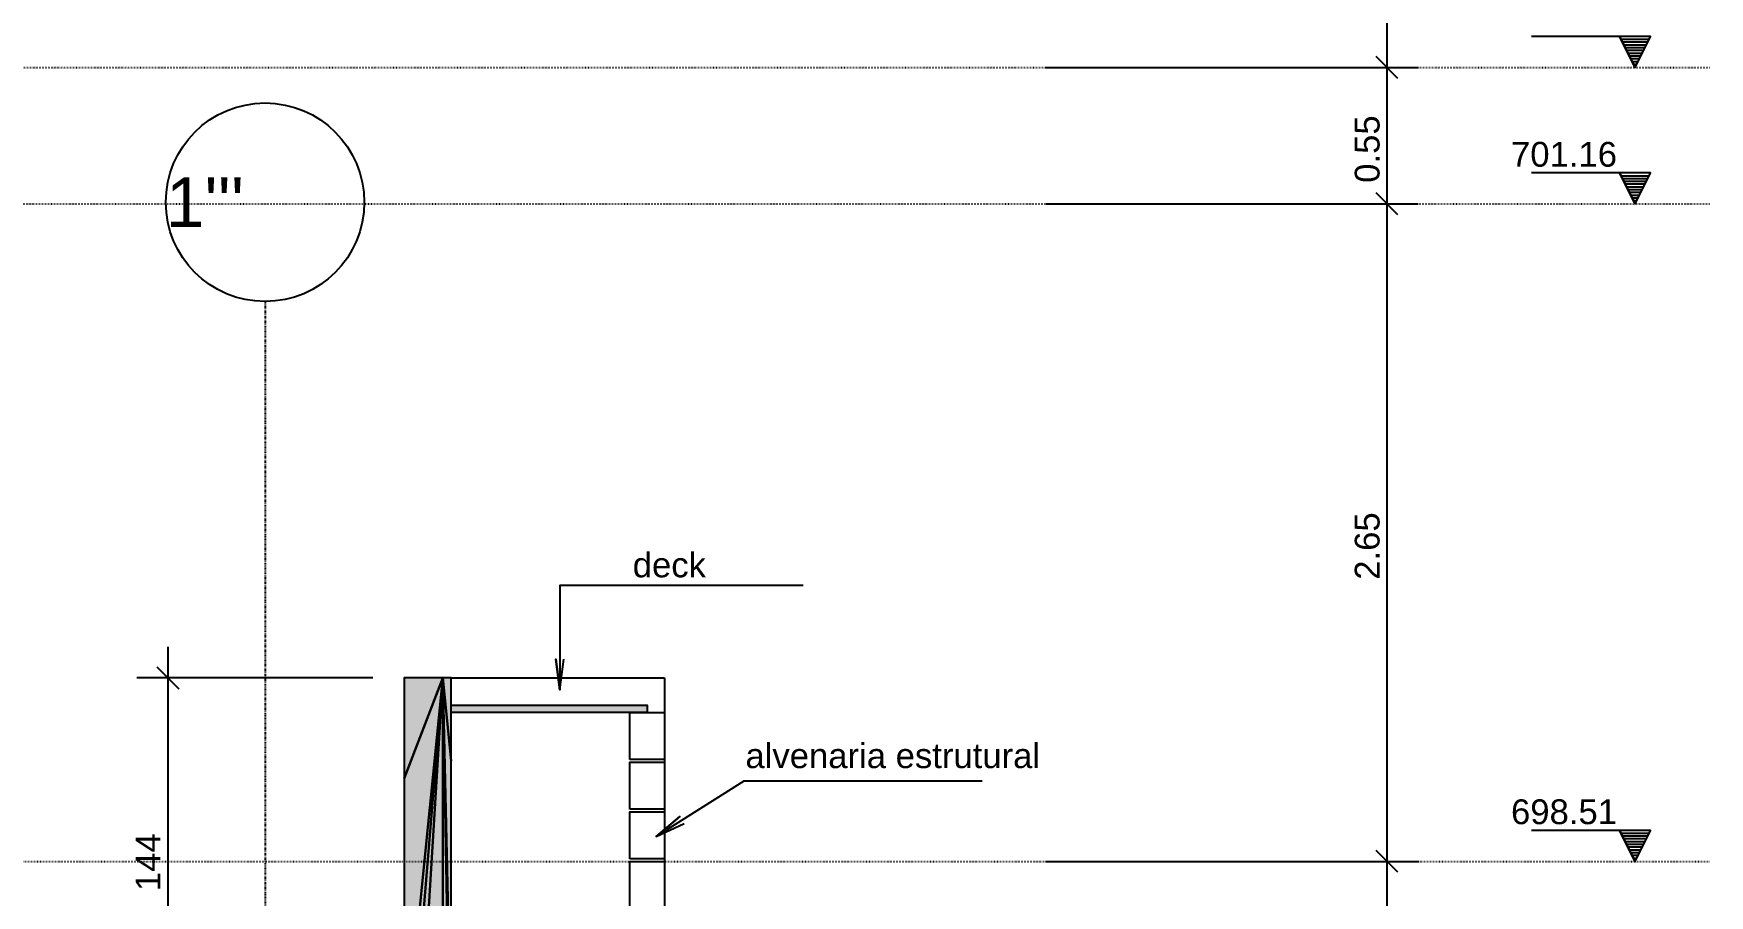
# Model space of a CAD drawing. Extents: x 37185 to 43130, y -8131 to -3926.
# Drawn here: x 39560.1 to 40010.5, y -6994.5 to -6762.8 of the extents above; entities that cross this region are included whole.
import ezdxf

# ---------------------------------------------------------------- set-up
doc = ezdxf.new("R2010")
doc.units = 0
doc.header["$MEASUREMENT"] = 0
doc.linetypes.add('ESTILO_TQS_0002', pattern=[0.4, 0.1, -0.3])
doc.linetypes.add('ESTILO_TQS_0004', pattern=[1.12, 0.5, -0.2, 0.01, -0.2, 0.01, -0.2])
for name, color, linetype in [('27', 252, 'CONTINUOUS'), ('48', 4, 'CONTINUOUS'), ('50', 5, 'CONTINUOUS'), ('51', 5, 'CONTINUOUS'), ('52', 3, 'CONTINUOUS'), ('67', 7, 'CONTINUOUS'), ('70', 160, 'CONTINUOUS'), ('75', 9, 'CONTINUOUS'), ('79', 12, 'CONTINUOUS'), ('96', 252, 'CONTINUOUS')]:
    doc.layers.add(name, color=color, linetype=linetype)
doc.styles.add('TQS_ARIAL', font='arial.ttf')

msp = doc.modelspace()

# ---------------------------------------------------------------- linework, layer by layer
at = {"layer": '27', "linetype": 'Continuous'}
for points in [[(39720.29, -6957.95), (39720.29, -6945.29), (39729.63, -6945.29), (39729.63, -6957.95), (39720.29, -6957.95)], [(39720.29, -6971.29), (39720.29, -6958.62), (39729.63, -6958.62), (39729.63, -6971.29), (39720.29, -6971.29)], [(39720.29, -6984.62), (39720.29, -6971.95), (39729.63, -6971.95), (39729.63, -6984.62), (39720.29, -6984.62)], [(39720.29, -6997.95), (39720.29, -6985.29), (39729.63, -6985.29), (39729.63, -6997.95), (39720.29, -6997.95)]]:
    msp.add_lwpolyline(points, dxfattribs=at)
at = {"layer": '48', "linetype": 'Continuous'}
for p, q in [((39672.29, -6935.95), (39729.63, -6935.95)), ((39729.63, -6935.95), (39729.63, -7051.95))]:
    msp.add_line(p, q, dxfattribs=at)
at = {"layer": '50', "linetype": 'Continuous'}
msp.add_circle((39622.29, -6808.17), 26.67, dxfattribs=at)
at = {"layer": '52', "linetype": 'Continuous'}
for points in [[(39672.29, -6935.95), (39670.05, -6935.95), (39659.63, -6935.95)], [(39659.63, -6935.95), (39659.63, -6962.99), (39659.63, -7031.95)], [(39672.29, -7051.95), (39672.29, -7034.91), (39672.29, -6958.26), (39672.29, -6935.95)], [(39724.96, -6945.29), (39672.29, -6945.29), (39672.29, -6943.29), (39724.96, -6943.29), (39724.96, -6945.29)]]:
    msp.add_lwpolyline(points, dxfattribs=at)
at = {"layer": '67', "linetype": 'ESTILO_TQS_0002'}
for p, q in [((38861.96, -6771.95), (40010.49, -6771.95)), ((37736.44, -6808.62), (40010.49, -6808.62)), ((37556.68, -6985.29), (40010.49, -6985.29))]:
    msp.add_line(p, q, dxfattribs=at)
at = {"layer": '70', "linetype": 'ESTILO_TQS_0004'}
msp.add_line((39622.29, -6834.84), (39622.29, -7832.62), dxfattribs=at)
at = {"layer": '75', "linetype": 'Continuous'}
for p, q in [((39923.82, -6780.29), (39923.82, -6576.95)), ((39923.82, -6816.95), (39923.82, -6763.62)), ((39994.65, -6763.62), (39962.65, -6763.62)), ((39990.49, -6771.95), (39986.32, -6763.62)), ((39986.69, -6764.36), (39994.28, -6764.36)), ((39987.06, -6765.11), (39993.91, -6765.11)), ((39990.49, -6771.95), (39994.65, -6763.62)), ((39926.76, -6774.9), (39920.87, -6769.01)), ((39926.76, -6774.9), (39920.87, -6769.01)), ((39987.43, -6765.85), (39993.54, -6765.85)), ((39987.8, -6766.59), (39993.17, -6766.59)), ((39988.18, -6767.34), (39992.79, -6767.34)), ((39988.55, -6768.08), (39992.42, -6768.08)), ((39988.92, -6768.82), (39992.05, -6768.82)), ((39989.29, -6769.56), (39991.68, -6769.56)), ((39823.82, -6771.95), (39823.82, -6771.95)), ((39823.82, -6771.95), (39823.82, -6771.95)), ((39832.15, -6771.95), (39932.15, -6771.95)), ((39832.15, -6771.95), (39932.15, -6771.95)), ((39989.66, -6770.31), (39991.31, -6770.31)), ((39990.03, -6771.05), (39990.94, -6771.05)), ((39923.82, -6993.62), (39923.82, -6800.29)), ((39994.65, -6800.29), (39962.65, -6800.29)), ((39990.49, -6808.62), (39986.32, -6800.29)), ((39986.69, -6801.03), (39994.28, -6801.03)), ((39990.49, -6808.62), (39994.65, -6800.29)), ((39926.76, -6811.56), (39920.87, -6805.67)), ((39926.76, -6811.56), (39920.87, -6805.67)), ((39987.06, -6801.77), (39993.91, -6801.77)), ((39987.43, -6802.51), (39993.54, -6802.51)), ((39987.8, -6803.26), (39993.17, -6803.26)), ((39988.18, -6804), (39992.79, -6804)), ((39988.55, -6804.74), (39992.42, -6804.74)), ((39988.92, -6805.49), (39992.05, -6805.49)), ((39823.82, -6808.62), (39823.82, -6808.62)), ((39823.82, -6808.62), (39823.82, -6808.62)), ((39832.15, -6808.62), (39932.15, -6808.62)), ((39832.15, -6808.62), (39932.15, -6808.62)), ((39989.29, -6806.23), (39991.68, -6806.23)), ((39989.66, -6806.97), (39991.31, -6806.97)), ((39990.03, -6807.72), (39990.94, -6807.72)), ((39596.17, -6927.62), (39596.17, -7040.29)), ((39651.29, -6935.95), (39587.83, -6935.95)), ((39593.22, -6933.01), (39599.11, -6938.9)), ((39659.63, -6935.95), (39659.63, -6935.95)), ((39923.82, -7220.29), (39923.82, -6976.95)), ((39994.65, -6976.95), (39962.65, -6976.95)), ((39990.49, -6985.29), (39986.32, -6976.95)), ((39990.49, -6985.29), (39994.65, -6976.95)), ((39986.69, -6977.7), (39994.28, -6977.7)), ((39987.06, -6978.44), (39993.91, -6978.44)), ((39987.43, -6979.18), (39993.54, -6979.18)), ((39987.8, -6979.93), (39993.17, -6979.93)), ((39988.18, -6980.67), (39992.79, -6980.67)), ((39988.55, -6981.41), (39992.42, -6981.41)), ((39823.82, -6985.29), (39823.82, -6985.29)), ((39823.82, -6985.29), (39823.82, -6985.29)), ((39832.15, -6985.29), (39932.15, -6985.29)), ((39832.15, -6985.29), (39932.15, -6985.29)), ((39926.76, -6988.23), (39920.87, -6982.34)), ((39926.76, -6988.23), (39920.87, -6982.34)), ((39988.92, -6982.16), (39992.05, -6982.16)), ((39989.29, -6982.9), (39991.68, -6982.9)), ((39989.66, -6983.64), (39991.31, -6983.64)), ((39990.03, -6984.39), (39990.94, -6984.39))]:
    msp.add_line(p, q, dxfattribs=at)
for points in [[(39766.94, -6911.2), (39701.5, -6911.2), (39701.5, -6939.2), (39700.42, -6930.93), (39701.5, -6939.2), (39702.59, -6930.93)], [(39815.05, -6963.73), (39750.97, -6963.73), (39727.36, -6978.58), (39733.78, -6973.26), (39727.36, -6978.58), (39734.94, -6975.1)]]:
    msp.add_lwpolyline(points, dxfattribs=at)
at = {"layer": '79', "linetype": 'Continuous'}
for points in [[(39986.32, -6763.62), (39990.49, -6771.95), (39994.65, -6763.62), (39986.32, -6763.62)], [(39986.32, -6800.29), (39990.49, -6808.62), (39994.65, -6800.29), (39986.32, -6800.29)], [(39986.32, -6976.95), (39990.49, -6985.29), (39994.65, -6976.95), (39986.32, -6976.95)]]:
    msp.add_lwpolyline(points, dxfattribs=at)
at = {"layer": '96', "linetype": 'Continuous'}
for points in [[(39670.05, -6935.95), (39659.63, -6935.95), (39659.63, -6962.99), (39670.05, -6935.95)], [(39670.05, -6935.95), (39659.63, -6962.99), (39659.63, -7039.64), (39670.05, -6935.95)], [(39670.05, -6935.95), (39659.63, -7039.64), (39659.63, -7061.95), (39670.05, -6935.95)], [(39670.05, -6935.95), (39659.63, -7061.95), (39662.34, -7061.95), (39670.05, -6935.95)], [(39670.05, -6935.95), (39662.34, -7061.95), (39670.05, -7061.95), (39670.05, -6935.95)], [(39670.05, -6935.95), (39670.05, -7061.95), (39672.29, -7061.95), (39670.05, -6935.95)], [(39670.05, -6935.95), (39672.29, -7061.95), (39672.29, -7034.91), (39670.05, -6935.95)], [(39670.05, -6935.95), (39672.29, -7034.91), (39672.29, -6958.26), (39670.05, -6935.95)], [(39670.05, -6935.95), (39672.29, -6958.26), (39672.29, -6935.95), (39670.05, -6935.95)], [(39724.96, -6945.29), (39672.29, -6945.29), (39672.29, -6943.29), (39724.96, -6943.29), (39724.96, -6945.29)]]:
    msp.add_lwpolyline(points, dxfattribs=at)
for points in [[(39670.05, -6935.95), (39659.63, -6935.95), (39659.63, -6962.99)], [(39670.05, -6935.95), (39659.63, -6962.99), (39670.05, -6935.95)], [(39670.05, -6935.95), (39659.63, -6962.99), (39659.63, -7039.64)], [(39670.05, -6935.95), (39659.63, -7039.64), (39670.05, -6935.95)], [(39670.05, -6935.95), (39659.63, -7039.64), (39659.63, -7061.95)], [(39670.05, -6935.95), (39659.63, -7061.95), (39670.05, -6935.95)], [(39670.05, -6935.95), (39659.63, -7061.95), (39662.34, -7061.95)], [(39670.05, -6935.95), (39662.34, -7061.95), (39670.05, -6935.95)], [(39670.05, -6935.95), (39662.34, -7061.95), (39670.05, -7061.95)], [(39670.05, -6935.95), (39670.05, -7061.95), (39670.05, -6935.95)], [(39670.05, -6935.95), (39670.05, -7061.95), (39672.29, -7061.95)], [(39670.05, -6935.95), (39672.29, -7061.95), (39670.05, -6935.95)], [(39670.05, -6935.95), (39672.29, -7061.95), (39672.29, -7034.91)], [(39670.05, -6935.95), (39672.29, -7034.91), (39670.05, -6935.95)], [(39670.05, -6935.95), (39672.29, -7034.91), (39672.29, -6958.26)], [(39670.05, -6935.95), (39672.29, -6958.26), (39670.05, -6935.95)], [(39670.05, -6935.95), (39672.29, -6958.26), (39672.29, -6935.95)], [(39670.05, -6935.95), (39672.29, -6935.95), (39670.05, -6935.95)], [(39724.96, -6945.29), (39672.29, -6945.29), (39672.29, -6943.29)], [(39724.96, -6945.29), (39672.29, -6943.29), (39724.96, -6943.29)], [(39724.96, -6945.29), (39724.96, -6943.29), (39724.96, -6945.29)]]:
    msp.add_solid(points, dxfattribs=at)

# ---------------------------------------------------------------- texts
at = {"layer": '51', "linetype": 'Continuous', "style": 'TQS_ARIAL'}
msp.add_text("1'''", height=13.333, dxfattribs=at).set_placement((39595.62, -6814.84))
at = {"layer": '75', "linetype": 'Continuous', "style": 'TQS_ARIAL'}
for s, p in [('0.55', (39921.82, -6802.95)), ('2.65', (39921.82, -6909.62)), ('144', (39594.17, -6993.29))]:
    msp.add_text(s, height=6.667, rotation=90, dxfattribs=at).set_placement(p)
for s, height, p in [('701.16', 6.667, (39957.15, -6798.62)), ('deck', 6.667, (39721.1, -6908.96)), ('alvenaria estrutural', 6.6666, (39751.39, -6960.23)), ('698.51', 6.667, (39957.15, -6975.29))]:
    msp.add_text(s, height=height, dxfattribs=at).set_placement(p)

doc.saveas('drawing.dxf')
